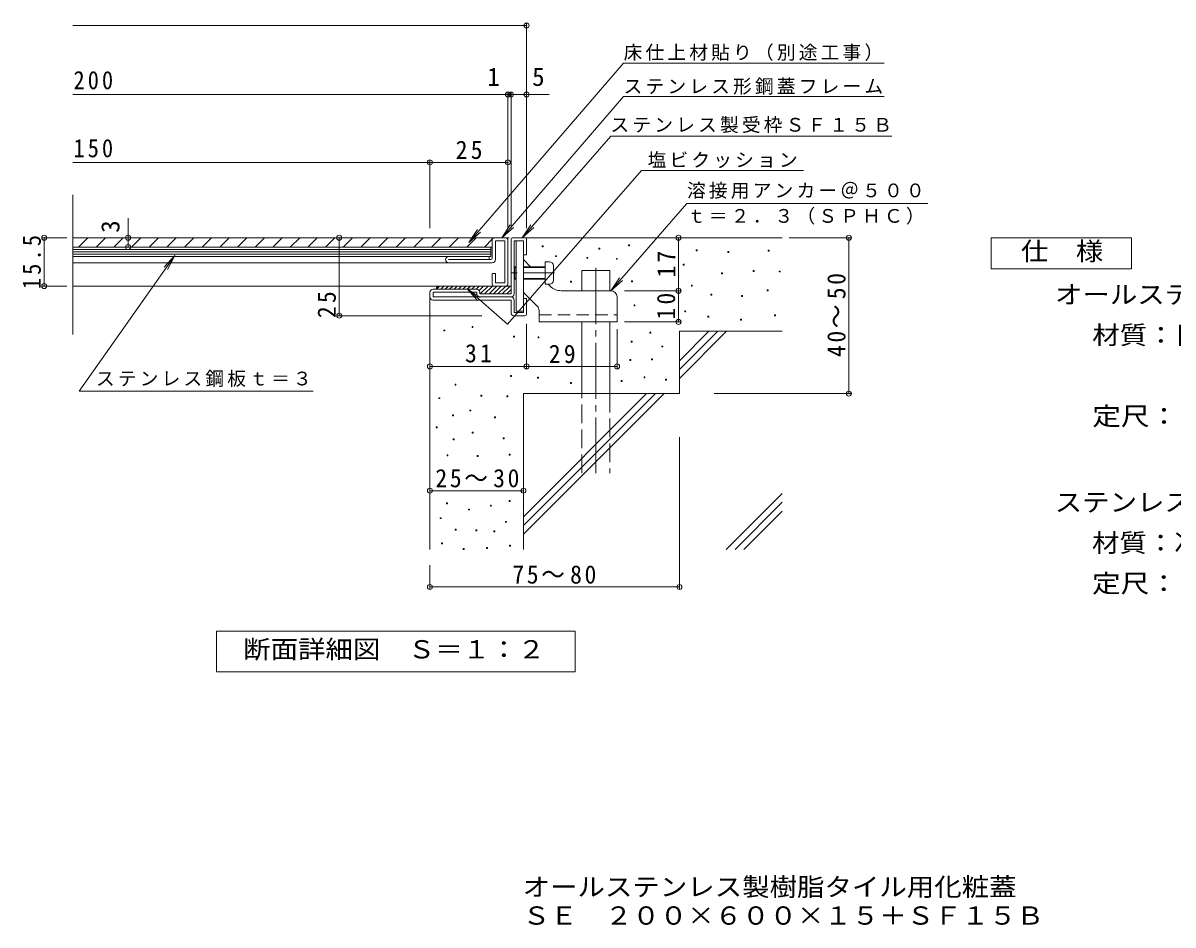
# Model space of a CAD drawing. Units: millimetres, scale not verified. Extents: x -298 to 313, y -274 to 245.
# Drawn here: x -297.5 to 71.3, y -273.7 to 15.6 of the extents above; entities that cross this region are included whole.
import ezdxf
from ezdxf.enums import TextEntityAlignment as Align

# ---------------------------------------------------------------- set-up
doc = ezdxf.new("R2010")
doc.units = ezdxf.units.MM
doc.header["$LTSCALE"] = 2
doc.header["$PDMODE"] = 32
doc.header["$PDSIZE"] = 1.6
for name, pattern in [('CHAIN1', [8, 5, -1, 1, -1]), ('CHAIN2', [12, 9, -1, 1, -1]), ('DASHED2', [3, 2, -1]), ('DASHED3', [4, 3, -1])]:
    doc.linetypes.add(name, pattern=pattern)
for name, color, linetype, lineweight in [('D-0', 7, 'Continuous', 9), ('D-1', 2, 'Continuous', 9), ('D-2', 3, 'Continuous', 9), ('D-3', 3, 'Continuous', 9), ('D-4', 7, 'Continuous', 9), ('D-5', 7, 'Continuous', 9), ('D-6', 6, 'Continuous', 9), ('D-9', 4, 'Continuous', 9), ('D-A', 2, 'Continuous', 9)]:
    doc.layers.add(name, color=color, linetype=linetype, lineweight=lineweight)
doc.layers.add('F-4', color=2, linetype='Continuous')
doc.styles.add('ＭＳ ゴシック', font='')
doc.styles.get('ＭＳ ゴシック').set_extended_font_data('MS Gothic')

msp = doc.modelspace()

# ---------------------------------------------------------------- linework, layer by layer
at = {"layer": 'D-0'}
for points in [[(-130.947, -56.208), (-130.947, -55.908), (-130.647, -55.908), (-130.647, -56.208)], [(-112.772, -56.992), (-112.772, -56.692), (-112.472, -56.692), (-112.472, -56.992)], [(-103.26, -55.912), (-103.26, -55.612), (-102.96, -55.612), (-102.96, -55.912)], [(-81.603, -57.491), (-81.603, -57.191), (-81.303, -57.191), (-81.303, -57.491)], [(-71.452, -58.033), (-71.452, -57.733), (-71.152, -57.733), (-71.152, -58.033)], [(-58.459, -57.627), (-58.459, -57.327), (-58.159, -57.327), (-58.159, -57.627)], [(-126.698, -59.367), (-126.698, -59.067), (-126.398, -59.067), (-126.398, -59.367)], [(-116.661, -59.892), (-116.661, -59.592), (-116.361, -59.592), (-116.361, -59.892)], [(-107.183, -60.227), (-107.183, -59.927), (-106.883, -59.927), (-106.883, -60.227)], [(-85.774, -62.097), (-85.774, -61.797), (-85.474, -61.797), (-85.474, -62.097)], [(-73.444, -64.91), (-73.444, -64.61), (-73.144, -64.61), (-73.144, -64.91)], [(-63.331, -64.123), (-63.331, -63.823), (-63.031, -63.823), (-63.031, -64.123)], [(-54.974, -64.275), (-54.974, -63.975), (-54.673, -63.975), (-54.673, -64.275)], [(-121.925, -67.583), (-121.925, -67.283), (-121.625, -67.283), (-121.625, -67.583)], [(-102.311, -67.453), (-102.311, -67.153), (-102.011, -67.153), (-102.011, -67.453)], [(-83.137, -68.789), (-83.137, -68.489), (-82.838, -68.489), (-82.838, -68.789)], [(-58.865, -70.349), (-58.865, -70.049), (-58.565, -70.049), (-58.565, -70.349)], [(-76.866, -71.703), (-76.866, -71.403), (-76.566, -71.403), (-76.566, -71.703)], [(-67.071, -72.173), (-67.071, -71.873), (-66.771, -71.873), (-66.771, -72.173)], [(-101.527, -75.167), (-101.527, -74.867), (-101.227, -74.867), (-101.227, -75.167)], [(-85.282, -77.033), (-85.282, -76.733), (-84.982, -76.733), (-84.982, -77.033)], [(-77.814, -78.741), (-77.814, -78.441), (-77.514, -78.441), (-77.514, -78.741)], [(-67.373, -79.686), (-67.373, -79.386), (-67.073, -79.386), (-67.073, -79.686)], [(-56.428, -78.335), (-56.428, -78.035), (-56.128, -78.035), (-56.128, -78.335)], [(-162.471, -83.192), (-162.471, -82.892), (-162.171, -82.892), (-162.171, -83.192)], [(-153.483, -82.088), (-153.483, -81.788), (-153.183, -81.788), (-153.183, -82.088)], [(-96.465, -83.895), (-96.465, -83.595), (-96.165, -83.595), (-96.165, -83.895)], [(-140.14, -85.164), (-140.14, -84.864), (-139.84, -84.864), (-139.84, -85.164)], [(-132.317, -85.38), (-132.317, -85.08), (-132.017, -85.08), (-132.017, -85.38)], [(-102.444, -86.747), (-102.444, -86.447), (-102.144, -86.447), (-102.144, -86.747)], [(-92.571, -88.326), (-92.571, -88.026), (-92.271, -88.026), (-92.271, -88.326)], [(-95.947, -92.443), (-95.947, -92.143), (-95.647, -92.143), (-95.647, -92.443)], [(-102.838, -92.671), (-102.838, -92.371), (-102.539, -92.371), (-102.539, -92.671)], [(-141.146, -97.804), (-141.146, -97.504), (-140.846, -97.504), (-140.846, -97.804)], [(-132.43, -98.324), (-132.43, -98.024), (-132.13, -98.024), (-132.13, -98.324)], [(-105.603, -99.384), (-105.603, -99.084), (-105.303, -99.084), (-105.303, -99.384)], [(-98.322, -98.183), (-98.322, -97.883), (-98.022, -97.883), (-98.022, -98.183)], [(-91.386, -98.989), (-91.386, -98.689), (-91.086, -98.689), (-91.086, -98.989)], [(-158.917, -100.569), (-158.917, -100.269), (-158.617, -100.269), (-158.617, -100.569)], [(-121.923, -100.049), (-121.923, -99.749), (-121.624, -99.749), (-121.624, -100.049)], [(-164.08, -104.913), (-164.08, -104.613), (-163.78, -104.613), (-163.78, -104.913)], [(-150.624, -104.123), (-150.624, -103.823), (-150.324, -103.823), (-150.324, -104.123)], [(-142.33, -104.354), (-142.33, -104.054), (-142.03, -104.054), (-142.03, -104.354)], [(-159.707, -110.442), (-159.707, -110.142), (-159.407, -110.142), (-159.407, -110.442)], [(-154.178, -108.862), (-154.178, -108.562), (-153.878, -108.562), (-153.878, -108.862)], [(-164.947, -114.241), (-164.947, -113.941), (-164.647, -113.941), (-164.647, -114.241)], [(-146.28, -111.068), (-146.28, -110.768), (-145.98, -110.768), (-145.98, -111.068)], [(-159.509, -118.143), (-159.509, -117.843), (-159.209, -117.843), (-159.209, -118.143)], [(-153.388, -115.971), (-153.388, -115.671), (-153.088, -115.671), (-153.088, -115.971)], [(-143.515, -117.781), (-143.515, -117.481), (-143.215, -117.481), (-143.215, -117.781)], [(-161.484, -123.277), (-161.484, -122.977), (-161.184, -122.977), (-161.184, -123.277)], [(-151.808, -123.474), (-151.808, -123.174), (-151.508, -123.174), (-151.508, -123.474)], [(-141.563, -122.988), (-141.563, -122.688), (-141.263, -122.688), (-141.263, -122.988)], [(-161.681, -138.643), (-161.681, -138.343), (-161.381, -138.343), (-161.381, -138.643)], [(-147.603, -139.386), (-147.603, -139.086), (-147.303, -139.086), (-147.303, -139.386)], [(-141.541, -137.853), (-141.541, -137.553), (-141.24, -137.553), (-141.24, -137.853)], [(-163.703, -143.382), (-163.703, -143.082), (-163.403, -143.082), (-163.403, -143.382)], [(-154.573, -140.618), (-154.573, -140.318), (-154.273, -140.318), (-154.273, -140.618)], [(-158.893, -147.098), (-158.893, -146.798), (-158.593, -146.798), (-158.593, -147.098)], [(-152.203, -147.332), (-152.203, -147.031), (-151.903, -147.031), (-151.903, -147.332)], [(-146.509, -147.657), (-146.509, -147.357), (-146.209, -147.357), (-146.209, -147.657)], [(-142.725, -144.567), (-142.725, -144.267), (-142.425, -144.267), (-142.425, -144.567)], [(-163.261, -151.442), (-163.261, -151.142), (-162.961, -151.142), (-162.961, -151.442)], [(-156.315, -153.301), (-156.315, -153.001), (-156.015, -153.001), (-156.015, -153.301)], [(-148.788, -152.999), (-148.788, -152.699), (-148.488, -152.699), (-148.488, -152.999)], [(-141.47, -152.21), (-141.47, -151.909), (-141.169, -151.909), (-141.169, -152.21)]]:
    msp.add_lwpolyline(points, close=True, dxfattribs=at)
at = {"layer": 'D-1'}
for p, q in [((-140.973, -71.301), (-140.973, -53.901)), ((-140.373, -53.301), (-136.573, -53.301)), ((-139.973, -71.301), (-139.973, -54.301)), ((-139.973, -54.301), (-136.973, -54.301)), ((-135.973, -53.901), (-135.973, -58.801)), ((-151.973, -69.801), (-165.973, -69.801)), ((-166.973, -72.301), (-166.973, -70.801)), ((-165.973, -72.301), (-165.973, -70.801)), ((-151.973, -70.801), (-165.973, -70.801)), ((-140.973, -72.301), (-165.973, -72.301)), ((-165.973, -73.301), (-140.973, -73.301)), ((-151.973, -71.301), (-151.973, -70.801)), ((-150.973, -70.801), (-150.973, -71.301)), ((-140.973, -71.301), (-150.973, -71.301)), ((-140.973, -77.301), (-140.973, -73.301)), ((-139.973, -73.301), (-139.973, -77.301)), ((-135.973, -72.801), (-136.973, -72.801)), ((-136.973, -77.301), (-136.973, -72.801)), ((-135.973, -77.701), (-135.973, -72.801)), ((-139.973, -77.301), (-136.973, -77.301)), ((-139.973, -78.301), (-136.573, -78.301))]:
    msp.add_line(p, q, dxfattribs=at)
msp.add_lwpolyline([(-135.973, -58.801), (-136.973, -58.801), (-136.973, -54.301)], dxfattribs=at)
for centre, radius, start, end in [((-140.373, -53.901), 0.6, 90, 180), ((-136.573, -53.901), 0.6, 0, 90), ((-165.973, -70.801), 1, 90, 180), ((-151.973, -70.801), 1, 0, 90), ((-165.973, -72.301), 1, 180, 270), ((-150.973, -71.301), 1, 180, 270), ((-140.973, -71.301), 1, 270, 0), ((-140.973, -73.301), 1, 0, 90), ((-139.973, -77.301), 1, 180, 270), ((-136.573, -77.701), 0.6, 270, 0)]:
    msp.add_arc(centre, radius, start, end, dxfattribs=at)
at = {"layer": 'D-2'}
for p, q in [((-281.506, -84.35), (-281.506, -39.562)), ((-142.673, -53.301), (-146.273, -53.301)), ((-145.973, -54.301), (-145.973, -60.301)), ((-142.973, -54.301), (-145.973, -54.301)), ((-142.973, -67.801), (-142.973, -54.301)), ((-141.973, -54.001), (-141.973, -68.101)), ((-281.506, -61.301), (-146.973, -61.301)), ((-147.473, -60.301), (-160.973, -60.301)), ((-147.973, -59.301), (-147.973, -60.301)), ((-146.973, -64.801), (-145.973, -64.801)), ((-146.973, -68.101), (-146.973, -64.801)), ((-145.973, -64.801), (-145.973, -67.801)), ((-142.673, -68.801), (-281.506, -68.801)), ((-145.973, -67.801), (-142.973, -67.801))]:
    msp.add_line(p, q, dxfattribs=at)
at = {"layer": 'D-2', "color": 4}
for p, q in [((-281.506, -56.301), (-146.973, -56.301)), ((-281.506, -57.051), (-147.473, -57.051)), ((-281.506, -57.801), (-147.473, -57.801)), ((-281.506, -58.551), (-147.473, -58.551)), ((-147.473, -56.301), (-147.473, -59.301)), ((-281.506, -59.301), (-147.473, -59.301))]:
    msp.add_line(p, q, dxfattribs=at)
at = {"layer": 'D-2'}
msp.add_lwpolyline([(-281.506, -53.301), (-146.973, -53.301), (-146.973, -59.801)], dxfattribs=at)
for centre, radius, start, end in [((-146.273, -54.001), 0.7, 90, 180), ((-142.673, -54.001), 0.7, 0, 90), ((-160.973, -60.301), 1, 90, 270), ((-147.473, -59.801), 0.5, 270, 0), ((-146.973, -60.301), 1, 270, 0), ((-146.273, -68.101), 0.7, 180, 270), ((-142.673, -68.101), 0.7, 270, 0)]:
    msp.add_arc(centre, radius, start, end, dxfattribs=at)
at = {"layer": 'D-3'}
for p, q in [((-139.273, -54.301), (-139.273, -76.801)), ((-139.273, -54.301), (-136.973, -54.301)), ((-136.973, -54.301), (-136.973, -76.801)), ((-134.673, -62.601), (-136.973, -60.301)), ((-128.437, -68.837), (-129.073, -68.201)), ((-132.558, -75.251), (-136.973, -70.837)), ((-108.973, -70.301), (-124.902, -70.301)), ((-106.973, -72.301), (-106.973, -80.301)), ((-139.273, -76.801), (-136.973, -76.801)), ((-131.973, -76.665), (-131.973, -80.301)), ((-131.973, -80.301), (-106.973, -80.301))]:
    msp.add_line(p, q, dxfattribs=at)
at = {"layer": 'D-3', "linetype": 'CHAIN1'}
msp.add_line((-126.985, -64.601), (-140.719, -64.601), dxfattribs=at)
at = {"layer": 'D-3', "linetype": 'DASHED2'}
msp.add_line((-131.973, -78.001), (-106.973, -78.001), dxfattribs=at)
at = {"layer": 'D-3'}
for centre, radius, start, end in [((-124.902, -65.301), 5, 225, 270), ((-108.973, -72.301), 2, 0, 90), ((-133.973, -76.665), 2, 0, 45.00024)]:
    msp.add_arc(centre, radius, start, end, dxfattribs=at)
at = {"layer": 'D-4'}
for p, q in [((-281.506, 14.772), (-135.973, 14.772)), ((-135.973, -50.21), (-135.973, 15.372)), ((-281.506, -7.367), (-128.755, -7.367)), ((-141.973, -50.21), (-141.973, -6.767)), ((-140.972, -50.21), (-140.972, -6.767)), ((-281.506, -29.118), (-166.972, -29.118)), ((-166.972, -50.21), (-166.972, -28.517)), ((-166.972, -29.118), (-141.973, -29.118)), ((-263.766, -56.301), (-263.766, -47.009)), ((-283.447, -53.301), (-291.274, -53.301)), ((-290.674, -68.801), (-290.674, -53.301)), ((-141.601, -53.301), (-196.669, -53.301)), ((-196.069, -78.301), (-196.069, -53.301)), ((-87.258, -70.301), (-87.258, -53.301)), ((-51.766, -53.301), (-32.036, -53.301)), ((-32.635, -103.301), (-32.635, -53.301)), ((-283.447, -68.801), (-291.274, -68.801)), ((-104.607, -70.301), (-86.658, -70.301)), ((-87.258, -80.301), (-87.258, -70.301)), ((-150.343, -78.301), (-196.669, -78.301)), ((-135.973, -80.895), (-135.973, -95.163)), ((-104.607, -80.301), (-86.658, -80.301)), ((-106.973, -82.667), (-106.973, -95.163)), ((-135.973, -94.563), (-166.972, -94.563)), ((-135.973, -94.563), (-106.973, -94.563)), ((-75.817, -103.301), (-32.036, -103.301)), ((-86.972, -117.276), (-86.972, -165.918)), ((-166.972, -134.425), (-136.973, -134.425)), ((-166.972, -158.301), (-166.972, -165.918)), ((-166.972, -165.318), (-86.972, -165.318))]:
    msp.add_line(p, q, dxfattribs=at)
for p in [(-135.973, 14.772), (-141.973, -7.367), (-140.972, -7.367), (-135.973, -7.367), (-166.972, -29.118), (-141.973, -29.118), (-290.674, -53.301), (-263.766, -53.301), (-196.069, -53.301), (-87.258, -53.301), (-32.635, -53.301), (-263.766, -56.301), (-290.674, -68.801), (-87.258, -70.301), (-196.069, -78.301), (-87.258, -80.301), (-166.972, -94.563), (-135.973, -94.563), (-106.973, -94.563), (-32.635, -103.301), (-166.972, -134.425), (-136.973, -134.425), (-166.972, -165.318), (-86.972, -165.318)]:
    msp.add_point(p, dxfattribs=at)
at = {"layer": 'D-5'}
for p, q in [((-104.869, 2.644), (-154.472, -54.804)), ((-104.869, 2.644), (-21.292, 2.644)), ((-104.869, -8.052), (-143.939, -53.301)), ((-104.869, -8.052), (-21.292, -8.052)), ((-109.003, -20.719), (-137.361, -53.301)), ((-109.003, -20.719), (-18.845, -20.719)), ((-99.104, -31.692), (-142.069, -81.057)), ((-99.104, -31.692), (-47.227, -31.692)), ((-154.472, -54.804), (-151.727, -50.625)), ((-154.472, -54.804), (-150.739, -51.478)), ((-143.939, -53.301), (-141.194, -49.123)), ((-143.939, -53.301), (-140.206, -49.976)), ((-137.361, -53.301), (-134.599, -49.134)), ((-137.361, -53.301), (-133.614, -49.991)), ((-279.479, -102.521), (-248.788, -59.035)), ((-248.788, -59.035), (-252.18, -62.709)), ((-248.788, -59.035), (-251.113, -63.461)), ((-108.973, -70.301), (-106.21, -66.134)), ((-155.079, -69.733), (-150.911, -72.496)), ((-108.973, -70.301), (-105.226, -66.991)), ((-279.479, -102.521), (-204.428, -102.521))]:
    msp.add_line(p, q, dxfattribs=at)
at = {"layer": 'D-5', "color": 2}
for p, q in [((13.051, -53.301), (58.051, -53.301)), ((13.051, -63.301), (13.051, -53.301)), ((58.051, -53.301), (58.051, -63.301)), ((58.051, -63.301), (13.051, -63.301))]:
    msp.add_line(p, q, dxfattribs=at)
at = {"layer": 'D-5'}
for points in [[(-108.973, -70.301), (-84.623, -42.325), (-7.283, -42.325)], [(-142.069, -81.057), (-155.079, -69.733), (-151.768, -73.48)]]:
    msp.add_lwpolyline(points, dxfattribs=at)
at = {"layer": 'D-5', "color": 2}
msp.add_lwpolyline([(-235.372, -192.49), (-235.372, -179.49), (-120.371, -179.49), (-120.371, -192.49)], close=True, dxfattribs=at)
at = {"layer": 'D-6'}
for p, q in [((-136.573, -53.301), (-53.972, -53.301)), ((-118.272, -63.801), (-109.272, -63.801)), ((-118.272, -70.301), (-118.272, -63.801)), ((-109.272, -70.301), (-109.272, -63.801)), ((-166.972, -72.301), (-166.972, -153.301)), ((-118.272, -103.301), (-118.272, -80.301)), ((-109.272, -103.301), (-109.272, -80.301)), ((-86.972, -83.301), (-53.972, -83.301)), ((-86.972, -83.301), (-86.972, -103.301)), ((-86.972, -92.769), (-77.504, -83.301)), ((-86.972, -95.597), (-74.676, -83.301)), ((-86.972, -98.426), (-71.848, -83.301)), ((-136.973, -103.301), (-136.973, -153.301)), ((-136.973, -103.301), (-86.972, -103.301)), ((-136.972, -142.769), (-97.505, -103.301)), ((-136.972, -145.597), (-94.676, -103.301)), ((-136.972, -148.425), (-91.848, -103.301)), ((-71.966, -153.301), (-53.972, -135.307)), ((-69.138, -153.301), (-53.972, -138.136)), ((-66.31, -153.301), (-53.972, -140.964))]:
    msp.add_line(p, q, dxfattribs=at)
at = {"layer": 'D-6', "linetype": 'CHAIN2'}
msp.add_line((-113.772, -62.985), (-113.772, -128.801), dxfattribs=at)
at = {"layer": 'D-6', "linetype": 'DASHED3'}
for p, q in [((-118.272, -128.801), (-118.272, -103.301)), ((-109.272, -103.301), (-109.272, -128.801))]:
    msp.add_line(p, q, dxfattribs=at)
at = {"layer": 'D-9'}
for p, q in [((-163.896, -68.801), (-164.896, -69.801)), ((-163.973, -68.801), (-140.973, -68.801)), ((-162.482, -68.801), (-163.482, -69.801)), ((-161.068, -68.801), (-162.068, -69.801)), ((-159.654, -68.801), (-160.653, -69.801)), ((-158.239, -68.801), (-159.239, -69.801)), ((-156.825, -68.801), (-157.825, -69.801)), ((-155.411, -68.801), (-156.411, -69.801)), ((-153.997, -68.801), (-154.996, -69.801)), ((-152.582, -68.801), (-153.582, -69.801)), ((-151.168, -68.801), (-152.168, -69.801)), ((-149.754, -68.801), (-151.165, -70.212)), ((-148.34, -68.801), (-150.84, -71.301)), ((-146.926, -68.801), (-149.425, -71.301)), ((-145.511, -68.801), (-148.011, -71.301)), ((-144.097, -68.801), (-146.597, -71.301)), ((-142.683, -68.801), (-145.183, -71.301)), ((-141.269, -68.801), (-143.768, -71.301)), ((-140.973, -69.92), (-142.354, -71.301))]:
    msp.add_line(p, q, dxfattribs=at)
msp.add_arc((-163.973, -69.801), 1, 90, 180, dxfattribs=at)
at = {"layer": 'D-A'}
for p, q in [((-279.628, -56.301), (-276.628, -53.301)), ((-273.971, -56.301), (-270.971, -53.301)), ((-268.314, -56.301), (-265.315, -53.301)), ((-262.657, -56.301), (-259.658, -53.301)), ((-257.001, -56.301), (-254.001, -53.301)), ((-251.344, -56.301), (-248.344, -53.301)), ((-245.687, -56.301), (-242.687, -53.301)), ((-240.03, -56.301), (-237.03, -53.301)), ((-234.373, -56.301), (-231.373, -53.301)), ((-228.716, -56.301), (-225.717, -53.301)), ((-223.059, -56.301), (-220.06, -53.301)), ((-217.403, -56.301), (-214.403, -53.301)), ((-211.746, -56.301), (-208.746, -53.301)), ((-206.089, -56.301), (-203.089, -53.301)), ((-200.432, -56.301), (-197.432, -53.301)), ((-194.775, -56.301), (-191.775, -53.301)), ((-189.118, -56.301), (-186.119, -53.301)), ((-183.461, -56.301), (-180.462, -53.301)), ((-177.805, -56.301), (-174.805, -53.301)), ((-172.148, -56.301), (-169.148, -53.301)), ((-166.491, -56.301), (-163.491, -53.301)), ((-160.834, -56.301), (-157.834, -53.301)), ((-155.177, -56.301), (-152.177, -53.301)), ((-149.52, -56.301), (-146.973, -53.753))]:
    msp.add_line(p, q, dxfattribs=at)
at = {"layer": 'D-A', "color": 7}
for p, q in [((-139.273, -62.601), (-139.723, -62.601)), ((-129.973, -62.601), (-136.973, -62.601)), ((-127.373, -66.901), (-127.373, -62.301)), ((-139.273, -62.851), (-139.973, -62.851)), ((-139.723, -66.601), (-139.973, -66.351)), ((-139.273, -66.351), (-139.973, -66.351)), ((-129.973, -62.851), (-136.973, -62.851)), ((-129.973, -66.351), (-136.973, -66.351)), ((-139.273, -66.601), (-139.723, -66.601)), ((-129.973, -66.601), (-136.973, -66.601)), ((-128.673, -68.201), (-129.973, -68.201))]:
    msp.add_line(p, q, dxfattribs=at)
for points in [[(-139.723, -66.601), (-139.723, -62.601), (-139.973, -62.851)], [(-128.673, -61.001), (-129.973, -61.001), (-129.973, -68.201)]]:
    msp.add_lwpolyline(points, dxfattribs=at)
for centre, start, end in [((-128.673, -62.301), 0, 90), ((-128.673, -66.901), 270, 0)]:
    msp.add_arc(centre, 1.3, start, end, dxfattribs=at)

# ---------------------------------------------------------------- texts
at = {"layer": 'D-4', "color": 2, "style": 'ＭＳ ゴシック'}
for s, p in [('1', (-148.561, -6.367)), ('5', (-134.19, -6.367))]:
    msp.add_text(s, height=5.865, dxfattribs=at).set_placement(p, align=Align.BOTTOM_LEFT)
msp.add_text('3', height=5.865, rotation=90, dxfattribs=at).set_placement((-264.766, -51.715), align=Align.BOTTOM_LEFT)
at = {"layer": 'D-4', "color": 2, "char_height": 5.865, "attachment_point": 7, "style": 'ＭＳ ゴシック'}
for s, insert in [('\\T1.27;\\W0.9;200', (-281.277, -5.775)), ('\\T1.27;\\W0.9;150', (-281.277, -27.583)), ('\\T1.27;\\W0.95;25', (-158.722, -28.117)), ('\\T1.27;\\W0.95;31', (-155.723, -93.363)), ('\\T1.22;\\W0.95;25～30', (-165.222, -133.425)), ('\\T1.22;\\W0.95;75～80', (-140.546, -164.318))]:
    msp.add_mtext(s, dxfattribs=dict(at, insert=insert))
for s, insert, rotation in [('\\T1.28;\\W0.9;15.5', (-291.674, -69.801), 90), ('\\T1.27;\\W0.95;17', (-88.258, -66.051), 90), ('\\T1.22;\\W0.95;40～50', (-33.635, -91.551), 90), ('\\T1.27;\\W0.95;25', (-197.069, -79.074), 90), ('\\T1.27;\\W0.95;10', (-88.258, -79.551), 90), ('\\T1.27;\\W0.95;29', (-128.856, -93.563), 0.001)]:
    msp.add_mtext(s, dxfattribs=dict(at, insert=insert, rotation=rotation))
at = {"layer": 'D-5', "color": 2, "style": 'ＭＳ ゴシック'}
for s, width, p in [('仕\u3000様', 1.1, (22.551, -62.301)), ('オールステンレス製樹脂タイル用化粧蓋\u3000ＳＥ\u3000２００×６００×１５', 1.1, (33.469, -76.196)), ('材質：目地部\u3000ＳＵＳ３０４\u3000ｔ＝１．０', 1.1, (45.412, -89.196)), ('定尺：５９９．５', 1.15, (45.412, -115.196)), ('ステンレス製受枠\u3000ＳＦ１５Ｂ', 1.1, (33.38, -142.838)), ('材質：冷間圧延ステンレス鋼板（ＳＵＳ３０４－２Ｂ）', 1.1, (45.322, -155.838)), ('定尺：３０００', 1.15, (45.322, -168.838)), ('断面詳細図\u3000Ｓ＝１：２', 1.1, (-226.871, -189.99))]:
    msp.add_text(s, height=5.865, dxfattribs=dict(at, width=width)).set_placement(p, align=Align.BOTTOM_LEFT)
at = {"layer": 'D-5', "char_height": 4.399, "attachment_point": 7, "style": 'ＭＳ ゴシック'}
for s, insert in [('\\T1.17;床仕上材貼り（別途工事）', (-104.869, 3.367)), ('\\T1.17;ステンレス形鋼蓋フレーム', (-104.869, -7.439)), ('\\T1.17;ステンレス製受枠ＳＦ１５Ｂ', (-109.075, -19.767)), ('\\T1.17;塩ビクッション', (-97.177, -30.987)), ('\\T1.17;溶接用アンカー＠５００', (-84.535, -40.832)), ('\\T1.17;ｔ＝２．３（ＳＰＨＣ）', (-84.535, -49.077)), ('\\T1.17;ステンレス鋼板ｔ＝３', (-274.081, -101.145))]:
    msp.add_mtext(s, dxfattribs=dict(at, insert=insert))
at = {"layer": 'F-4', "style": 'ＭＳ ゴシック', "width": 1.1}
for s, p in [('オールステンレス製樹脂タイル用化粧蓋', (-137.256, -266.198)), ('ＳＥ\u3000２００×６００×１５＋ＳＦ１５Ｂ', (-137.256, -275.38))]:
    msp.add_text(s, height=5.865, dxfattribs=at).set_placement(p, align=Align.BOTTOM_LEFT)

doc.saveas('drawing.dxf')
